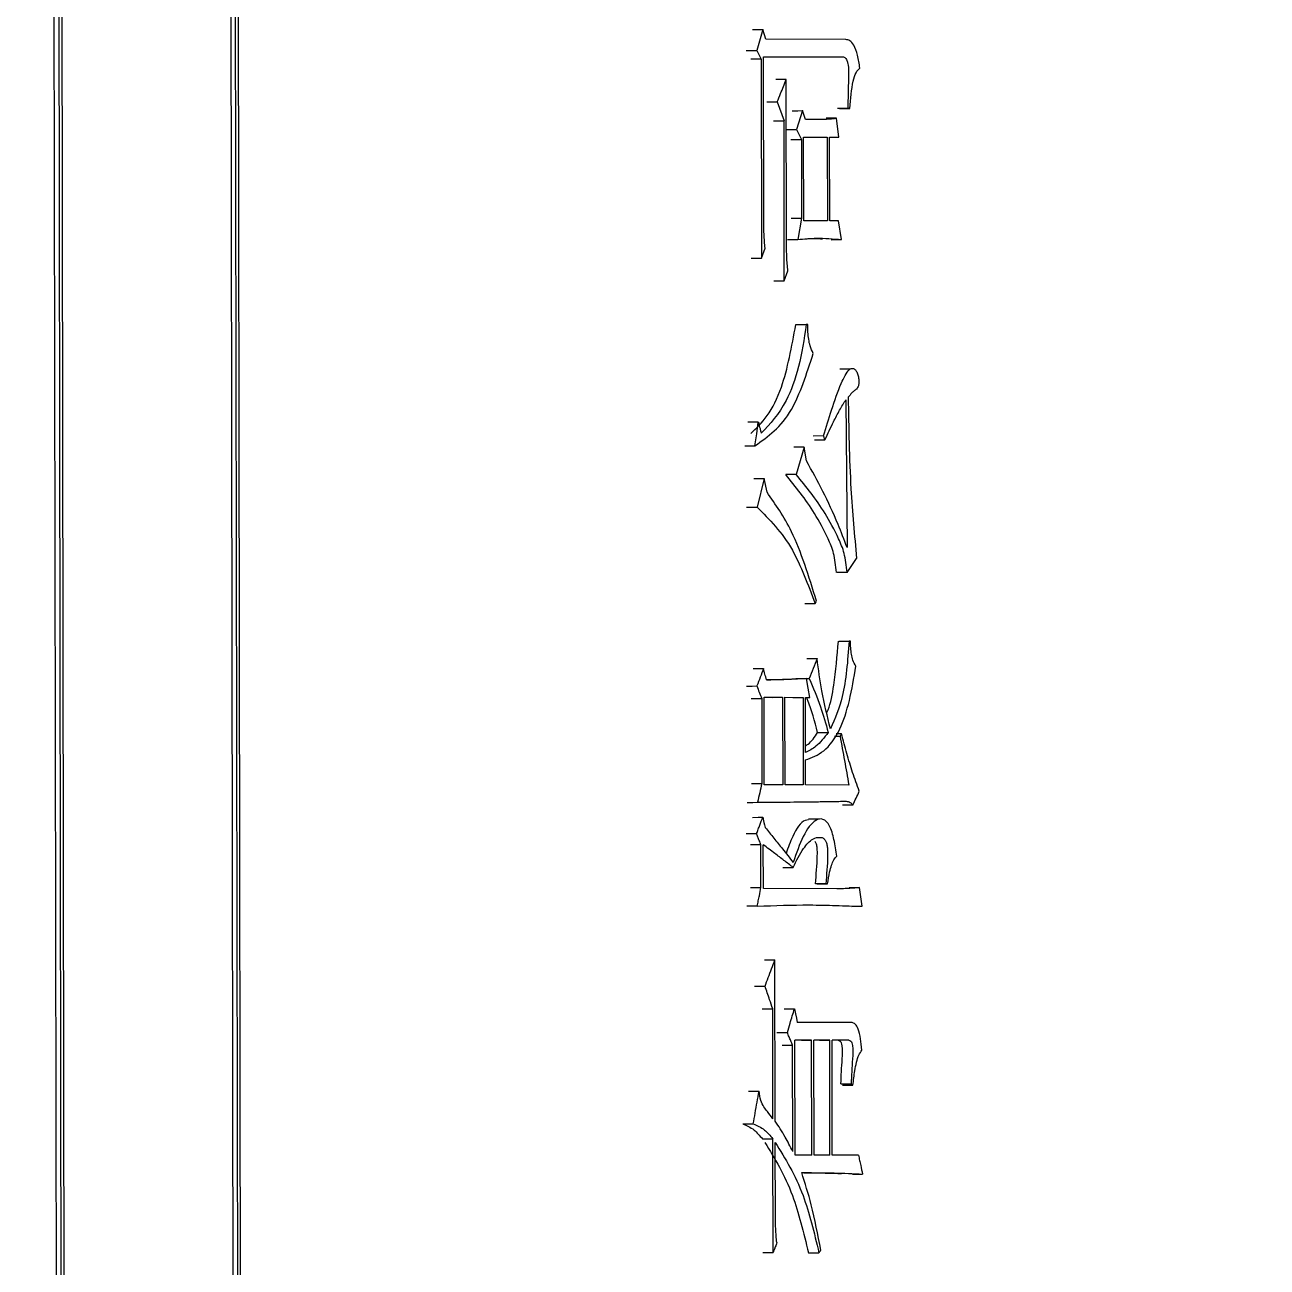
# Model space of a CAD drawing. Header units: millimetres. Extents: x 2320 to 4000, y 933 to 2121.
# Drawn here: x 2926.8 to 2937.54, y 1116.65 to 1127.4 of the extents above; entities that cross this region are included whole.
import ezdxf

# ---------------------------------------------------------------- set-up
doc = ezdxf.new("R2010")
doc.units = ezdxf.units.MM

msp = doc.modelspace()

# ---------------------------------------------------------------- linework, layer by layer
at = {"color": 7, "linetype": 'Continuous', "lineweight": 25}
for p, q in [((2927.049, 1129.851), (2927.086, 1107.718)), ((2927.09, 1129.851), (2927.128, 1107.719)), ((2927.116, 1129.801), (2927.153, 1107.769)), ((2928.578, 1129.8), (2928.615, 1107.767)), ((2928.657, 1107.767), (2928.62, 1129.8)), ((2928.681, 1107.717), (2928.644, 1129.85)), ((2933.183, 1127.359), (2933.129, 1127.176)), ((2933.208, 1127.273), (2933.183, 1127.359)), ((2933.899, 1127.271), (2933.208, 1127.273)), ((2933.129, 1127.176), (2933.167, 1127.1)), ((2933.167, 1127.1), (2933.17, 1125.38)), ((2933.187, 1127.122), (2933.88, 1127.12)), ((2933.19, 1125.683), (2933.187, 1127.122)), ((2933.387, 1125.488), (2933.384, 1126.926)), ((2933.217, 1126.732), (2933.307, 1126.732)), ((2933.307, 1126.732), (2933.365, 1126.569)), ((2933.916, 1126.676), (2933.827, 1126.676)), ((2933.846, 1126.676), (2933.935, 1126.676)), ((2933.935, 1126.676), (2933.916, 1126.676)), ((2933.367, 1125.185), (2933.365, 1126.569)), ((2933.526, 1126.656), (2933.474, 1126.493)), ((2933.551, 1126.58), (2933.526, 1126.656)), ((2933.719, 1126.579), (2933.551, 1126.58)), ((2933.818, 1126.59), (2933.729, 1126.59)), ((2933.838, 1126.428), (2933.818, 1126.59)), ((2933.474, 1126.493), (2933.515, 1126.407)), ((2933.515, 1126.407), (2933.516, 1125.725)), ((2933.535, 1126.428), (2933.739, 1126.428)), ((2933.536, 1125.704), (2933.535, 1126.428)), ((2933.65, 1126.428), (2933.739, 1126.428)), ((2933.739, 1126.428), (2933.74, 1125.703)), ((2933.759, 1126.428), (2933.838, 1126.428)), ((2933.76, 1125.703), (2933.759, 1126.428)), ((2933.759, 1126.427), (2933.838, 1126.428)), ((2933.426, 1125.725), (2933.516, 1125.725)), ((2933.516, 1125.725), (2933.484, 1125.542)), ((2933.74, 1125.703), (2933.536, 1125.704)), ((2933.835, 1125.703), (2933.76, 1125.703)), ((2933.863, 1125.541), (2933.835, 1125.703)), ((2933.774, 1125.54), (2933.863, 1125.541)), ((2933.08, 1125.38), (2933.17, 1125.38)), ((2933.17, 1125.38), (2933.202, 1125.466)), ((2933.367, 1125.185), (2933.399, 1125.271)), ((2933.277, 1125.185), (2933.367, 1125.185)), ((2933.468, 1124.806), (2933.558, 1124.806)), ((2933.57, 1124.806), (2933.558, 1124.806)), ((2933.936, 1124.421), (2933.847, 1124.421)), ((2933.9, 1124.156), (2933.91, 1122.879)), ((2933.025, 1123.757), (2933.114, 1123.758)), ((2933.707, 1123.843), (2933.618, 1123.842)), ((2933.63, 1123.81), (2933.719, 1123.81)), ((2933.539, 1123.746), (2933.471, 1123.508)), ((2933.56, 1123.627), (2933.539, 1123.746)), ((2933.193, 1123.476), (2933.132, 1123.227)), ((2933.218, 1123.357), (2933.193, 1123.476)), ((2933.911, 1122.663), (2933.993, 1122.782)), ((2933.911, 1122.663), (2933.822, 1122.663)), ((2933.545, 1122.393), (2933.634, 1122.393)), ((2933.634, 1122.393), (2933.646, 1122.415)), ((2933.838, 1122.068), (2933.928, 1122.068)), ((2933.939, 1122.068), (2933.928, 1122.068)), ((2933.561, 1121.917), (2933.651, 1121.917)), ((2933.559, 1121.744), (2933.583, 1121.744)), ((2933.172, 1121.572), (2933.173, 1120.837)), ((2933.193, 1121.583), (2933.353, 1121.583)), ((2933.194, 1120.826), (2933.193, 1121.583)), ((2933.263, 1121.582), (2933.353, 1121.583)), ((2933.353, 1121.583), (2933.354, 1120.826)), ((2933.373, 1121.583), (2933.531, 1121.582)), ((2933.374, 1120.825), (2933.373, 1121.583)), ((2933.441, 1121.582), (2933.531, 1121.582)), ((2933.531, 1121.582), (2933.532, 1120.825)), ((2933.551, 1121.582), (2933.587, 1121.582)), ((2933.552, 1121.106), (2933.551, 1121.582)), ((2933.551, 1121.582), (2933.587, 1121.582)), ((2933.801, 1121.246), (2933.85, 1121.246)), ((2933.862, 1121.268), (2933.817, 1121.268)), ((2933.552, 1120.825), (2933.552, 1121.041)), ((2933.083, 1120.836), (2933.173, 1120.837)), ((2933.354, 1120.826), (2933.194, 1120.826)), ((2933.532, 1120.825), (2933.374, 1120.825)), ((2933.926, 1120.824), (2933.552, 1120.825)), ((2933.811, 1120.683), (2933.902, 1120.684)), ((2933.668, 1120.529), (2933.578, 1120.529)), ((2933.038, 1120.404), (2933.128, 1120.404)), ((2933.166, 1120.307), (2933.076, 1120.306)), ((2933.166, 1119.939), (2933.166, 1120.307)), ((2933.187, 1119.928), (2933.186, 1120.307)), ((2933.355, 1120.111), (2933.444, 1120.111)), ((2933.076, 1119.939), (2933.166, 1119.939)), ((2933.821, 1119.927), (2933.187, 1119.928)), ((2933.726, 1119.97), (2933.637, 1119.97)), ((2933.652, 1119.97), (2933.742, 1119.97)), ((2933.726, 1119.97), (2933.742, 1119.97)), ((2934.041, 1119.775), (2934.017, 1119.937)), ((2933.134, 1119.777), (2933.044, 1119.776)), ((2933.952, 1119.774), (2934.041, 1119.775)), ((2933.289, 1117.916), (2933.287, 1119.311)), ((2933.111, 1119.084), (2933.201, 1119.084)), ((2933.269, 1117.937), (2933.267, 1118.889)), ((2933.953, 1118.769), (2933.479, 1118.77)), ((2933.304, 1118.683), (2933.394, 1118.684)), ((2933.604, 1118.618), (2933.459, 1118.619)), ((2933.461, 1117.623), (2933.459, 1118.619)), ((2933.515, 1118.618), (2933.604, 1118.618)), ((2933.606, 1117.623), (2933.604, 1118.618)), ((2933.76, 1118.618), (2933.624, 1118.618)), ((2933.626, 1117.623), (2933.624, 1118.618)), ((2933.671, 1118.618), (2933.76, 1118.618)), ((2933.762, 1117.623), (2933.76, 1118.618)), ((2933.781, 1117.623), (2933.78, 1118.618)), ((2933.925, 1118.617), (2933.78, 1118.618)), ((2933.925, 1118.617), (2933.834, 1118.617)), ((2933.349, 1118.575), (2933.439, 1118.575)), ((2933.44, 1117.656), (2933.439, 1118.575)), ((2933.059, 1118.176), (2933.149, 1118.176)), ((2933.009, 1117.894), (2933.099, 1117.895)), ((2933.179, 1117.764), (2933.269, 1117.764)), ((2933.271, 1116.78), (2933.269, 1117.764)), ((2933.291, 1117.083), (2933.289, 1117.732)), ((2933.606, 1117.623), (2933.461, 1117.623)), ((2933.762, 1117.623), (2933.626, 1117.623)), ((2934.009, 1117.622), (2933.781, 1117.623)), ((2933.956, 1117.459), (2934.044, 1117.46)), ((2933.181, 1116.78), (2933.271, 1116.78)), ((2933.576, 1116.779), (2933.667, 1116.779))]:
    msp.add_line(p, q, dxfattribs=at)
at = {"color": 7, "linetype": 'Continuous', "lineweight": 25, "flags": 128}
for points in [[(2933.093, 1127.359), (2933.143, 1127.359), (2933.183, 1127.359)], [(2933.039, 1127.175), (2933.09, 1127.176), (2933.129, 1127.176)], [(2933.167, 1127.1), (2933.116, 1127.1), (2933.077, 1127.1)], [(2933.791, 1127.12), (2933.834, 1127.12), (2933.88, 1127.12)], [(2933.384, 1126.926), (2933.333, 1126.926), (2933.295, 1126.926)], [(2933.275, 1126.569), (2933.325, 1126.569), (2933.365, 1126.569)], [(2933.437, 1126.655), (2933.486, 1126.655), (2933.526, 1126.656)], [(2933.385, 1126.493), (2933.434, 1126.493), (2933.474, 1126.493)], [(2933.425, 1126.407), (2933.475, 1126.407), (2933.515, 1126.407)], [(2933.394, 1125.541), (2933.444, 1125.541), (2933.484, 1125.542)], [(2933.143, 1123.963), (2933.092, 1123.963), (2933.053, 1123.963)], [(2933.114, 1123.758), (2933.129, 1123.86), (2933.143, 1123.963)], [(2933.719, 1123.81), (2933.716, 1123.818), (2933.712, 1123.831), (2933.707, 1123.843)], [(2933.539, 1123.746), (2933.488, 1123.746), (2933.45, 1123.746)], [(2933.104, 1123.476), (2933.154, 1123.476), (2933.193, 1123.476)], [(2933.471, 1123.508), (2933.448, 1123.508), (2933.426, 1123.508), (2933.382, 1123.508)], [(2933.042, 1123.227), (2933.064, 1123.227), (2933.087, 1123.227), (2933.109, 1123.227), (2933.132, 1123.227)], [(2933.098, 1121.832), (2933.148, 1121.832), (2933.188, 1121.832)], [(2933.469, 1121.744), (2933.519, 1121.744), (2933.559, 1121.744)], [(2933.587, 1121.582), (2933.573, 1121.663), (2933.559, 1121.744)], [(2933.04, 1121.68), (2933.09, 1121.68), (2933.13, 1121.681)], [(2933.082, 1121.572), (2933.132, 1121.572), (2933.172, 1121.572)], [(2933.658, 1121.279), (2933.684, 1121.279), (2933.712, 1121.279), (2933.747, 1121.279)], [(2933.862, 1121.268), (2933.856, 1121.257), (2933.85, 1121.246)], [(2933.046, 1120.674), (2933.096, 1120.674), (2933.136, 1120.675)], [(2933.961, 1120.651), (2933.938, 1120.651), (2933.915, 1120.651), (2933.872, 1120.651)], [(2933.092, 1120.544), (2933.142, 1120.545), (2933.182, 1120.545)], [(2933.182, 1120.545), (2933.192, 1120.501), (2933.197, 1120.48), (2933.203, 1120.458)], [(2933.928, 1119.937), (2933.977, 1119.937), (2934.017, 1119.937)], [(2933.197, 1119.311), (2933.247, 1119.311), (2933.287, 1119.311)], [(2933.177, 1118.889), (2933.227, 1118.889), (2933.267, 1118.889)], [(2933.365, 1118.889), (2933.415, 1118.889), (2933.455, 1118.889)], [(2933.455, 1118.889), (2933.464, 1118.844), (2933.472, 1118.807), (2933.479, 1118.77)], [(2933.857, 1118.239), (2933.891, 1118.239), (2933.918, 1118.239), (2933.946, 1118.239)], [(2933.872, 1118.228), (2933.907, 1118.228), (2933.934, 1118.228), (2933.961, 1118.228)]]:
    msp.add_lwpolyline(points, dxfattribs=at)
at = {"color": 7, "linetype": 'Continuous', "lineweight": 25}
for points, knots in [([(3016.601, 1270.179), (3016.62, 1271.43), (3016.674, 1274.987), (3016.518, 1280.852), (3016.033, 1287.757), (3015.23, 1294.633), (3014.115, 1301.465), (3012.689, 1308.239), (3010.956, 1314.941), (3008.918, 1321.557), (3006.581, 1328.073), (3003.949, 1334.476), (3001.027, 1340.752), (2997.822, 1346.887), (2994.34, 1352.871), (2990.589, 1358.689), (2986.577, 1364.33), (2982.311, 1369.782), (2977.801, 1375.033), (2973.055, 1380.074), (2968.085, 1384.892), (2962.9, 1389.479), (2957.511, 1393.824), (2951.93, 1397.919), (2946.167, 1401.755), (2940.235, 1405.324), (2934.147, 1408.618), (2927.915, 1411.632), (2921.551, 1414.357), (2915.07, 1416.79), (2908.485, 1418.924), (2901.809, 1420.755), (2895.056, 1422.28), (2888.241, 1423.495), (2881.378, 1424.398), (2874.48, 1424.987), (2867.563, 1425.26), (2860.641, 1425.218), (2853.728, 1424.86), (2846.838, 1424.186), (2839.986, 1423.199), (2833.186, 1421.9), (2826.453, 1420.292), (2819.8, 1418.379), (2813.242, 1416.164), (2806.791, 1413.652), (2800.462, 1410.848), (2794.267, 1407.758), (2788.219, 1404.389), (2782.332, 1400.748), (2776.617, 1396.841), (2771.086, 1392.678), (2765.751, 1388.267), (2760.623, 1383.617), (2755.712, 1378.737), (2751.029, 1373.639), (2746.584, 1368.333), (2742.385, 1362.829), (2738.442, 1357.139), (2734.763, 1351.275), (2731.355, 1345.249), (2728.225, 1339.074), (2725.381, 1332.763), (2722.828, 1326.329), (2720.571, 1319.784), (2718.614, 1313.144), (2716.963, 1306.421), (2715.621, 1299.63), (2714.59, 1292.784), (2713.872, 1285.899), (2713.469, 1278.988), (2713.382, 1272.066), (2713.611, 1265.147), (2714.155, 1258.246), (2715.014, 1251.377), (2716.186, 1244.554), (2717.667, 1237.792), (2719.455, 1231.105), (2721.547, 1224.506), (2723.938, 1218.009), (2726.623, 1211.628), (2729.596, 1205.377), (2732.851, 1199.267), (2736.382, 1193.313), (2740.181, 1187.526), (2744.24, 1181.918), (2748.55, 1176.501), (2753.103, 1171.287), (2757.89, 1166.286), (2762.9, 1161.508), (2768.122, 1156.964), (2773.546, 1152.663), (2779.161, 1148.615), (2784.955, 1144.826), (2790.916, 1141.306), (2797.031, 1138.062), (2803.288, 1135.1), (2809.674, 1132.427), (2816.175, 1130.047), (2822.777, 1127.967), (2829.468, 1126.191), (2836.233, 1124.722), (2843.058, 1123.562), (2849.928, 1122.716), (2856.83, 1122.184), (2863.75, 1121.967), (2870.671, 1122.067), (2877.582, 1122.482), (2884.465, 1123.212), (2891.309, 1124.256), (2898.098, 1125.61), (2904.818, 1127.273), (2911.454, 1129.241), (2917.995, 1131.51), (2924.425, 1134.075), (2930.731, 1136.931), (2936.9, 1140.071), (2942.919, 1143.49), (2948.777, 1147.18), (2954.459, 1151.133), (2959.956, 1155.341), (2965.255, 1159.796), (2970.344, 1164.488), (2975.215, 1169.408), (2979.856, 1174.544), (2984.257, 1179.887), (2988.411, 1185.426), (2992.307, 1191.148), (2995.938, 1197.042), (2999.296, 1203.095), (3002.375, 1209.296), (3005.167, 1215.63), (3007.668, 1222.085), (3009.871, 1228.648), (3011.772, 1235.304), (3013.368, 1242.04), (3014.655, 1248.842), (3015.63, 1255.696), (3016.278, 1262.466), (3016.529, 1267.3), (3016.592, 1269.832), (3016.601, 1270.179)], [0, 0, 0, 0, 0.00394, 0.011205, 0.01847, 0.025736, 0.033001, 0.040266, 0.047531, 0.054797, 0.062062, 0.069327, 0.076593, 0.083858, 0.091123, 0.098389, 0.105654, 0.112919, 0.120185, 0.12745, 0.134715, 0.141981, 0.149246, 0.156511, 0.163777, 0.171042, 0.178307, 0.185573, 0.192838, 0.200103, 0.207369, 0.214634, 0.221899, 0.229165, 0.23643, 0.243695, 0.250961, 0.258226, 0.265491, 0.272757, 0.280022, 0.287287, 0.294553, 0.301818, 0.309083, 0.316349, 0.323614, 0.330879, 0.338145, 0.34541, 0.352675, 0.35994, 0.367206, 0.374471, 0.381736, 0.389002, 0.396267, 0.403532, 0.410798, 0.418063, 0.425328, 0.432594, 0.439859, 0.447124, 0.45439, 0.461655, 0.46892, 0.476186, 0.483451, 0.490716, 0.497982, 0.505247, 0.512512, 0.519778, 0.527043, 0.534308, 0.541574, 0.548839, 0.556104, 0.56337, 0.570635, 0.5779, 0.585166, 0.592431, 0.599696, 0.606962, 0.614227, 0.621492, 0.628758, 0.636023, 0.643288, 0.650554, 0.657819, 0.665084, 0.67235, 0.679615, 0.68688, 0.694146, 0.701411, 0.708676, 0.715941, 0.723207, 0.730472, 0.737737, 0.745003, 0.752268, 0.759533, 0.766799, 0.774064, 0.781329, 0.788595, 0.79586, 0.803125, 0.810391, 0.817656, 0.824921, 0.832187, 0.839452, 0.846717, 0.853983, 0.861248, 0.868513, 0.875779, 0.883044, 0.890309, 0.897575, 0.90484, 0.912105, 0.919371, 0.926636, 0.933901, 0.941167, 0.948432, 0.955697, 0.962963, 0.970228, 0.977493, 0.984759, 0.992024, 0.998907, 1, 1, 1, 1]), ([(2934.021, 1127.022), (2934.015, 1127.061), (2934.003, 1127.137), (2933.973, 1127.222), (2933.935, 1127.265), (2933.911, 1127.269), (2933.899, 1127.271)], [0, 0, 0, 0, 0.291641, 0.573732, 0.788274, 1, 1, 1, 1]), ([(2933.88, 1127.12), (2933.887, 1127.117), (2933.898, 1127.112), (2933.91, 1127.09), (2933.925, 1127.035), (2933.922, 1126.887), (2933.918, 1126.76), (2933.916, 1126.676)], [0, 0, 0, 0, 0.101198, 0.163077, 0.226913, 0.489011, 1, 1, 1, 1]), ([(2933.935, 1126.676), (2933.942, 1126.758), (2933.95, 1126.871), (2933.986, 1126.991), (2934.009, 1127.012), (2934.021, 1127.022)], [0, 0, 0, 0, 0.573069, 0.791053, 1, 1, 1, 1]), ([(2933.307, 1126.732), (2933.317, 1126.756), (2933.334, 1126.8), (2933.36, 1126.865), (2933.376, 1126.906), (2933.384, 1126.926)], [0, 0, 0, 0, 0.371336, 0.685668, 1, 1, 1, 1]), ([(2933.818, 1126.59), (2933.804, 1126.587), (2933.781, 1126.583), (2933.748, 1126.581), (2933.728, 1126.58), (2933.719, 1126.579)], [0, 0, 0, 0, 0.411846, 0.705868, 1, 1, 1, 1]), ([(2933.202, 1125.466), (2933.198, 1125.506), (2933.191, 1125.577), (2933.19, 1125.651), (2933.19, 1125.683)], [0, 0, 0, 0, 0.558835, 1, 1, 1, 1]), ([(2933.399, 1125.271), (2933.395, 1125.311), (2933.388, 1125.382), (2933.387, 1125.455), (2933.387, 1125.488)], [0, 0, 0, 0, 0.5588391, 1, 1, 1, 1]), ([(2933.484, 1125.542), (2933.538, 1125.546), (2933.628, 1125.555), (2933.754, 1125.551), (2933.827, 1125.544), (2933.863, 1125.541)], [0, 0, 0, 0, 0.420758, 0.710282, 1, 1, 1, 1]), ([(2933.571, 1125.549), (2933.59, 1125.55), (2933.628, 1125.552), (2933.675, 1125.549), (2933.699, 1125.548)], [0, 0, 0, 0, 0.481781, 1, 1, 1, 1]), ([(2933.077, 1123.865), (2933.126, 1123.91), (2933.226, 1124.001), (2933.375, 1124.304), (2933.432, 1124.614), (2933.467, 1124.806)], [0, 0, 0, 0, 0.271408, 0.550001, 1, 1, 1, 1]), ([(2933.558, 1124.806), (2933.538, 1124.681), (2933.5, 1124.434), (2933.37, 1124.081), (2933.244, 1123.947), (2933.168, 1123.866)], [0, 0, 0, 0, 0.290045, 0.572386, 1, 1, 1, 1]), ([(2933.618, 1124.557), (2933.608, 1124.577), (2933.591, 1124.611), (2933.578, 1124.678), (2933.571, 1124.741), (2933.57, 1124.784), (2933.57, 1124.806)], [0, 0, 0, 0, 0.329138, 0.549704, 0.774066, 1, 1, 1, 1]), ([(2933.114, 1123.758), (2933.227, 1123.837), (2933.432, 1123.982), (2933.561, 1124.379), (2933.618, 1124.557)], [0, 0, 0, 0, 0.5503818, 1, 1, 1, 1]), ([(2933.707, 1123.843), (2933.73, 1123.918), (2933.778, 1124.076), (2933.839, 1124.254), (2933.892, 1124.367), (2933.923, 1124.415), (2933.953, 1124.431), (2933.976, 1124.423), (2933.995, 1124.399), (2934.007, 1124.365), (2934.012, 1124.33), (2934.013, 1124.302), (2934.01, 1124.283), (2934.005, 1124.267), (2933.993, 1124.248), (2933.974, 1124.236), (2933.948, 1124.212), (2933.931, 1124.19), (2933.92, 1124.178)], [0, 0, 0, 0, 0.208327, 0.438579, 0.516155, 0.594141, 0.638967, 0.683977, 0.718613, 0.753484, 0.783868, 0.800043, 0.813274, 0.826566, 0.846387, 0.891603, 0.934124, 1, 1, 1, 1]), ([(2933.719, 1123.81), (2933.744, 1123.862), (2933.785, 1123.951), (2933.845, 1124.067), (2933.882, 1124.126), (2933.9, 1124.156)], [0, 0, 0, 0, 0.420999, 0.709933, 1, 1, 1, 1]), ([(2933.92, 1124.178), (2933.924, 1123.912), (2933.932, 1123.442), (2933.974, 1122.982), (2933.993, 1122.782)], [0, 0, 0, 0, 0.563476, 1, 1, 1, 1]), ([(2933.143, 1123.963), (2933.147, 1123.949), (2933.153, 1123.925), (2933.161, 1123.893), (2933.166, 1123.875), (2933.168, 1123.866)], [0, 0, 0, 0, 0.4397358, 0.7198737, 1, 1, 1, 1]), ([(2933.91, 1122.879), (2933.885, 1122.946), (2933.819, 1123.117), (2933.703, 1123.369), (2933.607, 1123.541), (2933.56, 1123.627)], [0, 0, 0, 0, 0.242722, 0.620116, 1, 1, 1, 1]), ([(2933.819, 1122.663), (2933.813, 1122.72), (2933.799, 1122.834), (2933.727, 1122.998), (2933.596, 1123.245), (2933.465, 1123.404), (2933.38, 1123.508)], [0, 0, 0, 0, 0.124785, 0.247262, 0.507336, 1, 1, 1, 1]), ([(2933.911, 1122.663), (2933.904, 1122.72), (2933.891, 1122.834), (2933.818, 1122.998), (2933.687, 1123.245), (2933.557, 1123.404), (2933.471, 1123.508)], [0, 0, 0, 0, 0.124706, 0.247159, 0.50724, 1, 1, 1, 1]), ([(2933.646, 1122.415), (2933.58, 1122.629), (2933.462, 1123.008), (2933.292, 1123.251), (2933.218, 1123.357)], [0, 0, 0, 0, 0.565351, 1, 1, 1, 1]), ([(2933.132, 1123.227), (2933.239, 1123.121), (2933.434, 1122.928), (2933.572, 1122.559), (2933.634, 1122.393)], [0, 0, 0, 0, 0.552865, 1, 1, 1, 1]), ([(2933.736, 1121.45), (2933.739, 1121.458), (2933.767, 1121.521), (2933.807, 1121.732), (2933.825, 1121.94), (2933.836, 1122.068)], [0, 0, 0, 0, 0.053091, 0.41636, 1, 1, 1, 1]), ([(2933.928, 1122.068), (2933.915, 1121.899), (2933.894, 1121.601), (2933.805, 1121.398), (2933.767, 1121.311)], [0, 0, 0, 0, 0.5699995, 1, 1, 1, 1]), ([(2933.986, 1121.852), (2933.977, 1121.868), (2933.961, 1121.894), (2933.948, 1121.954), (2933.941, 1122.01), (2933.94, 1122.049), (2933.939, 1122.068)], [0, 0, 0, 0, 0.327603, 0.548378, 0.773257, 1, 1, 1, 1]), ([(2933.188, 1121.832), (2933.178, 1121.807), (2933.159, 1121.756), (2933.14, 1121.706), (2933.13, 1121.681)], [0, 0, 0, 0, 0.500001, 1, 1, 1, 1]), ([(2933.213, 1121.734), (2933.209, 1121.751), (2933.2, 1121.783), (2933.192, 1121.816), (2933.188, 1121.832)], [0, 0, 0, 0, 0.500002, 1, 1, 1, 1]), ([(2933.552, 1121.041), (2933.605, 1121.061), (2933.711, 1121.101), (2933.847, 1121.274), (2933.936, 1121.55), (2933.97, 1121.75), (2933.986, 1121.852)], [0, 0, 0, 0, 0.271409, 0.54611, 0.770558, 1, 1, 1, 1]), ([(2933.651, 1121.917), (2933.639, 1121.888), (2933.617, 1121.831), (2933.594, 1121.773), (2933.583, 1121.744)], [0, 0, 0, 0, 0.499715, 1, 1, 1, 1]), ([(2933.767, 1121.311), (2933.74, 1121.418), (2933.692, 1121.609), (2933.663, 1121.823), (2933.651, 1121.917)], [0, 0, 0, 0, 0.558168, 1, 1, 1, 1]), ([(2933.559, 1121.744), (2933.49, 1121.741), (2933.399, 1121.735), (2933.283, 1121.735), (2933.236, 1121.735), (2933.213, 1121.734)], [0, 0, 0, 0, 0.600138, 0.800068, 1, 1, 1, 1]), ([(2933.213, 1121.735), (2933.217, 1121.735), (2933.256, 1121.735), (2933.341, 1121.736), (2933.421, 1121.741), (2933.468, 1121.744)], [0, 0, 0, 0, 0.0503428, 0.4523912, 1, 1, 1, 1]), ([(2933.583, 1121.744), (2933.617, 1121.666), (2933.679, 1121.524), (2933.726, 1121.354), (2933.747, 1121.279)], [0, 0, 0, 0, 0.556475, 1, 1, 1, 1]), ([(2933.13, 1121.681), (2933.137, 1121.663), (2933.151, 1121.626), (2933.165, 1121.59), (2933.172, 1121.572)], [0, 0, 0, 0, 0.500001, 1, 1, 1, 1]), ([(2933.656, 1121.279), (2933.63, 1121.376), (2933.601, 1121.483), (2933.563, 1121.573), (2933.559, 1121.582)], [0, 0, 0, 0, 0.900346, 1, 1, 1, 1]), ([(2933.747, 1121.279), (2933.713, 1121.234), (2933.651, 1121.155), (2933.582, 1121.121), (2933.552, 1121.106)], [0, 0, 0, 0, 0.561781, 1, 1, 1, 1]), ([(2933.552, 1121.164), (2933.559, 1121.168), (2933.597, 1121.19), (2933.63, 1121.239), (2933.656, 1121.279)], [0, 0, 0, 0, 0.1962491, 1, 1, 1, 1]), ([(2933.85, 1121.246), (2933.863, 1121.176), (2933.888, 1121.035), (2933.913, 1120.894), (2933.926, 1120.824)], [0, 0, 0, 0, 0.5, 1, 1, 1, 1]), ([(2934.016, 1120.77), (2933.996, 1120.823), (2933.958, 1120.928), (2933.908, 1121.096), (2933.877, 1121.21), (2933.862, 1121.268)], [0, 0, 0, 0, 0.344405, 0.671635, 1, 1, 1, 1]), ([(2933.173, 1120.837), (2933.167, 1120.81), (2933.155, 1120.756), (2933.142, 1120.702), (2933.136, 1120.675)], [0, 0, 0, 0, 0.500001, 1, 1, 1, 1]), ([(2933.961, 1120.651), (2933.97, 1120.671), (2933.988, 1120.71), (2934.007, 1120.75), (2934.016, 1120.77)], [0, 0, 0, 0, 0.499999, 1, 1, 1, 1]), ([(2933.136, 1120.675), (2933.22, 1120.675), (2933.392, 1120.677), (2933.603, 1120.679), (2933.775, 1120.682), (2933.86, 1120.683), (2933.902, 1120.684)], [0, 0, 0, 0, 0.319379, 0.6596775, 0.8298373, 1, 1, 1, 1]), ([(2933.902, 1120.684), (2933.914, 1120.682), (2933.934, 1120.679), (2933.953, 1120.66), (2933.961, 1120.651)], [0, 0, 0, 0, 0.557581, 1, 1, 1, 1]), ([(2933.128, 1120.404), (2933.133, 1120.416), (2933.142, 1120.441), (2933.16, 1120.488), (2933.173, 1120.522), (2933.182, 1120.545)], [0, 0, 0, 0, 0.263606, 0.527213, 1, 1, 1, 1]), ([(2933.821, 1120.208), (2933.814, 1120.257), (2933.8, 1120.353), (2933.762, 1120.481), (2933.702, 1120.539), (2933.619, 1120.521), (2933.525, 1120.39), (2933.472, 1120.234), (2933.444, 1120.155)], [0, 0, 0, 0, 0.127311, 0.25064, 0.376347, 0.501102, 0.745819, 1, 1, 1, 1]), ([(2933.203, 1120.458), (2933.228, 1120.427), (2933.277, 1120.365), (2933.358, 1120.264), (2933.413, 1120.194), (2933.444, 1120.155)], [0, 0, 0, 0, 0.306625, 0.61325, 1, 1, 1, 1]), ([(2933.576, 1120.522), (2933.567, 1120.521), (2933.517, 1120.518), (2933.446, 1120.408), (2933.401, 1120.283), (2933.383, 1120.232)], [0, 0, 0, 0, 0.120018, 0.643099, 1, 1, 1, 1]), ([(2933.166, 1120.307), (2933.161, 1120.319), (2933.152, 1120.341), (2933.14, 1120.374), (2933.132, 1120.394), (2933.128, 1120.404)], [0, 0, 0, 0, 0.3807691, 0.6903845, 1, 1, 1, 1]), ([(2933.444, 1120.111), (2933.473, 1120.17), (2933.525, 1120.273), (2933.607, 1120.363), (2933.667, 1120.375), (2933.705, 1120.368), (2933.723, 1120.345), (2933.735, 1120.317), (2933.743, 1120.271), (2933.742, 1120.152), (2933.733, 1120.049), (2933.726, 1119.97)], [0, 0, 0, 0, 0.23749, 0.42213, 0.564767, 0.621672, 0.660734, 0.693271, 0.725998, 0.787152, 1, 1, 1, 1]), ([(2933.633, 1120.339), (2933.637, 1120.331), (2933.644, 1120.316), (2933.651, 1120.271), (2933.65, 1120.152), (2933.641, 1120.049), (2933.634, 1119.97)], [0, 0, 0, 0, 0.08575, 0.183271, 0.36577, 1, 1, 1, 1]), ([(2933.444, 1120.111), (2933.418, 1120.131), (2933.365, 1120.172), (2933.279, 1120.237), (2933.219, 1120.282), (2933.186, 1120.307)], [0, 0, 0, 0, 0.309196, 0.61839, 1, 1, 1, 1]), ([(2933.742, 1119.97), (2933.747, 1120.004), (2933.756, 1120.061), (2933.775, 1120.131), (2933.795, 1120.18), (2933.812, 1120.199), (2933.821, 1120.208)], [0, 0, 0, 0, 0.348649, 0.570981, 0.788219, 1, 1, 1, 1]), ([(2933.134, 1119.777), (2933.137, 1119.792), (2933.143, 1119.822), (2933.154, 1119.876), (2933.162, 1119.915), (2933.166, 1119.939)], [0, 0, 0, 0, 0.277504, 0.555008, 1, 1, 1, 1]), ([(2934.017, 1119.937), (2933.99, 1119.934), (2933.944, 1119.93), (2933.878, 1119.927), (2933.84, 1119.927), (2933.821, 1119.927)], [0, 0, 0, 0, 0.419118, 0.709539, 1, 1, 1, 1]), ([(2933.134, 1119.777), (2933.285, 1119.782), (2933.515, 1119.79), (2933.815, 1119.783), (2933.965, 1119.777), (2934.041, 1119.775)], [0, 0, 0, 0, 0.489068, 0.74452, 1, 1, 1, 1]), ([(2933.201, 1119.084), (2933.21, 1119.109), (2933.229, 1119.159), (2933.258, 1119.235), (2933.277, 1119.286), (2933.287, 1119.311)], [0, 0, 0, 0, 0.32637, 0.663185, 1, 1, 1, 1]), ([(2933.267, 1118.889), (2933.258, 1118.915), (2933.243, 1118.961), (2933.221, 1119.026), (2933.207, 1119.065), (2933.201, 1119.084)], [0, 0, 0, 0, 0.400148, 0.700074, 1, 1, 1, 1]), ([(2933.394, 1118.684), (2933.402, 1118.711), (2933.416, 1118.758), (2933.436, 1118.827), (2933.449, 1118.868), (2933.455, 1118.889)], [0, 0, 0, 0, 0.395864, 0.697932, 1, 1, 1, 1]), ([(2934.039, 1118.531), (2934.032, 1118.599), (2934.022, 1118.692), (2933.982, 1118.761), (2933.962, 1118.766), (2933.953, 1118.769)], [0, 0, 0, 0, 0.57516, 0.790026, 1, 1, 1, 1]), ([(2933.439, 1118.575), (2933.434, 1118.587), (2933.424, 1118.611), (2933.409, 1118.647), (2933.399, 1118.671), (2933.394, 1118.684)], [0, 0, 0, 0, 0.327554, 0.663777, 1, 1, 1, 1]), ([(2933.834, 1118.617), (2933.84, 1118.616), (2933.849, 1118.615), (2933.86, 1118.594), (2933.871, 1118.544), (2933.863, 1118.418), (2933.857, 1118.31), (2933.854, 1118.239)], [0, 0, 0, 0, 0.100543, 0.161874, 0.226075, 0.48939, 1, 1, 1, 1]), ([(2933.925, 1118.617), (2933.931, 1118.617), (2933.941, 1118.615), (2933.952, 1118.595), (2933.963, 1118.545), (2933.954, 1118.418), (2933.949, 1118.31), (2933.946, 1118.239)], [0, 0, 0, 0, 0.100649, 0.162017, 0.226226, 0.489486, 1, 1, 1, 1]), ([(2933.961, 1118.228), (2933.966, 1118.27), (2933.973, 1118.339), (2933.991, 1118.427), (2934.011, 1118.493), (2934.03, 1118.518), (2934.039, 1118.531)], [0, 0, 0, 0, 0.3484544, 0.571203, 0.7891247, 1, 1, 1, 1]), ([(2933.099, 1117.895), (2933.105, 1117.925), (2933.116, 1117.988), (2933.132, 1118.081), (2933.143, 1118.144), (2933.149, 1118.176)], [0, 0, 0, 0, 0.328015, 0.664007, 1, 1, 1, 1]), ([(2933.269, 1117.937), (2933.253, 1117.959), (2933.227, 1117.993), (2933.191, 1118.04), (2933.161, 1118.093), (2933.153, 1118.148), (2933.149, 1118.176)], [0, 0, 0, 0, 0.334928, 0.552034, 0.77193, 1, 1, 1, 1]), ([(2933.946, 1118.239), (2933.948, 1118.237), (2933.954, 1118.233), (2933.959, 1118.23), (2933.961, 1118.228)], [0, 0, 0, 0, 0.499999, 1, 1, 1, 1]), ([(2933.009, 1117.894), (2933.042, 1117.88), (2933.101, 1117.855), (2933.154, 1117.792), (2933.178, 1117.764)], [0, 0, 0, 0, 0.556831, 1, 1, 1, 1]), ([(2933.099, 1117.895), (2933.132, 1117.88), (2933.192, 1117.855), (2933.245, 1117.792), (2933.269, 1117.764)], [0, 0, 0, 0, 0.5568672, 1, 1, 1, 1]), ([(2933.44, 1117.656), (2933.419, 1117.698), (2933.384, 1117.766), (2933.333, 1117.851), (2933.304, 1117.894), (2933.289, 1117.916)], [0, 0, 0, 0, 0.451239, 0.725379, 1, 1, 1, 1]), ([(2933.199, 1117.732), (2933.285, 1117.593), (2933.441, 1117.341), (2933.534, 1116.953), (2933.576, 1116.779)], [0, 0, 0, 0, 0.551852, 1, 1, 1, 1]), ([(2933.289, 1117.732), (2933.376, 1117.593), (2933.532, 1117.342), (2933.626, 1116.953), (2933.667, 1116.779)], [0, 0, 0, 0, 0.551948, 1, 1, 1, 1]), ([(2934.009, 1117.622), (2934.012, 1117.607), (2934.019, 1117.578), (2934.031, 1117.524), (2934.039, 1117.484), (2934.044, 1117.46)], [0, 0, 0, 0, 0.270793, 0.541585, 1, 1, 1, 1]), ([(2933.518, 1117.472), (2933.565, 1117.471), (2933.659, 1117.471), (2933.835, 1117.47), (2933.963, 1117.464), (2934.044, 1117.46)], [0, 0, 0, 0, 0.263974, 0.527948, 1, 1, 1, 1]), ([(2933.683, 1116.801), (2933.658, 1116.935), (2933.613, 1117.174), (2933.547, 1117.381), (2933.518, 1117.472)], [0, 0, 0, 0, 0.5634054, 1, 1, 1, 1]), ([(2933.602, 1117.47), (2933.59, 1117.47), (2933.562, 1117.471), (2933.534, 1117.471), (2933.518, 1117.471)], [0, 0, 0, 0, 0.435482, 1, 1, 1, 1]), ([(2933.602, 1117.47), (2933.656, 1117.47), (2933.736, 1117.469), (2933.82, 1117.466), (2933.851, 1117.465), (2933.861, 1117.465), (2933.861, 1117.465), (2933.861, 1117.465)], [0, 0, 0, 0, 0.573747, 0.855861, 0.981019, 0.999876, 1, 1, 1, 1]), ([(2933.303, 1116.867), (2933.299, 1116.906), (2933.292, 1116.977), (2933.291, 1117.051), (2933.291, 1117.083)], [0, 0, 0, 0, 0.558835, 1, 1, 1, 1]), ([(2933.303, 1116.867), (2933.299, 1116.854), (2933.291, 1116.834), (2933.28, 1116.805), (2933.274, 1116.788), (2933.271, 1116.78)], [0, 0, 0, 0, 0.42836, 0.71418, 1, 1, 1, 1]), ([(2933.667, 1116.779), (2933.67, 1116.783), (2933.675, 1116.79), (2933.681, 1116.797), (2933.683, 1116.801)], [0, 0, 0, 0, 0.500751, 1, 1, 1, 1])]:
    msp.add_open_spline(points, degree=3, knots=knots, dxfattribs=at)

doc.saveas('drawing.dxf')
